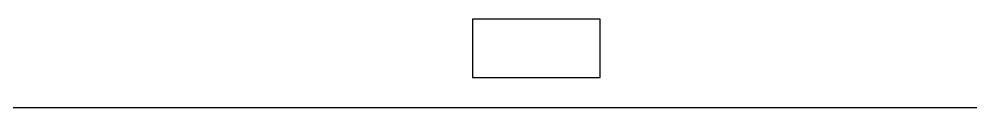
# Model space of a CAD drawing. Extents: x -22.3 to 21.7, y -13.4 to 13.4.
# Drawn here: x -15.531 to -11.109, y -4.098 to -3.685 of the extents above; entities that cross this region are included whole.
import ezdxf

# ---------------------------------------------------------------- set-up
doc = ezdxf.new("R2010")
doc.units = 0
doc.header["$MEASUREMENT"] = 0
doc.layers.get('0').update_dxf_attribs({"linetype": 'CONTINUOUS'})

msp = doc.modelspace()

# ---------------------------------------------------------------- linework, layer by layer
for p, q in [((-12.8311, -3.6848), (-13.4241, -3.6848)), ((-13.4241, -3.6848), (-13.4241, -3.9572)), ((-12.8311, -3.9572), (-12.8311, -3.6848)), ((-13.4241, -3.9572), (-12.8311, -3.9572)), ((-9.2748, -4.098), (-16.8978, -4.098))]:
    msp.add_line(p, q)

doc.saveas('drawing.dxf')
